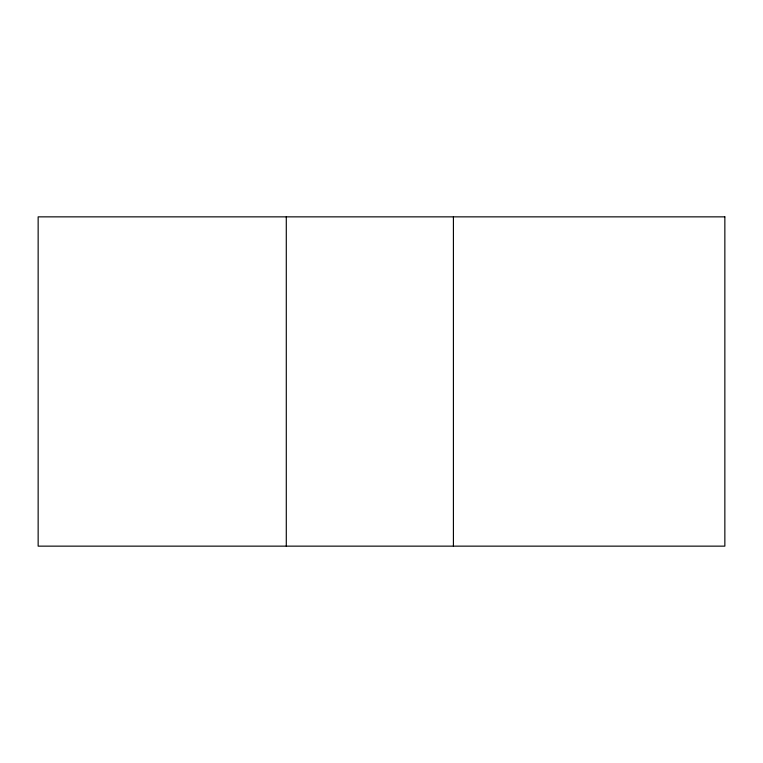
<?xml version="1.0" encoding="UTF-8"?>
<svg xmlns="http://www.w3.org/2000/svg" width="763" height="763" viewBox="0 0 763 763"><rect width="100%" height="100%" fill="white"/><g stroke="black" fill="none" stroke-linecap="round" stroke-linejoin="round"><path stroke-width="1.14" d="M453.413 216.854L453.413 546.146M286.287 216.854L286.287 546.146M724.85 216.854L38.15 216.854L38.15 546.146L724.85 546.146L724.85 216.854"/></g></svg>
